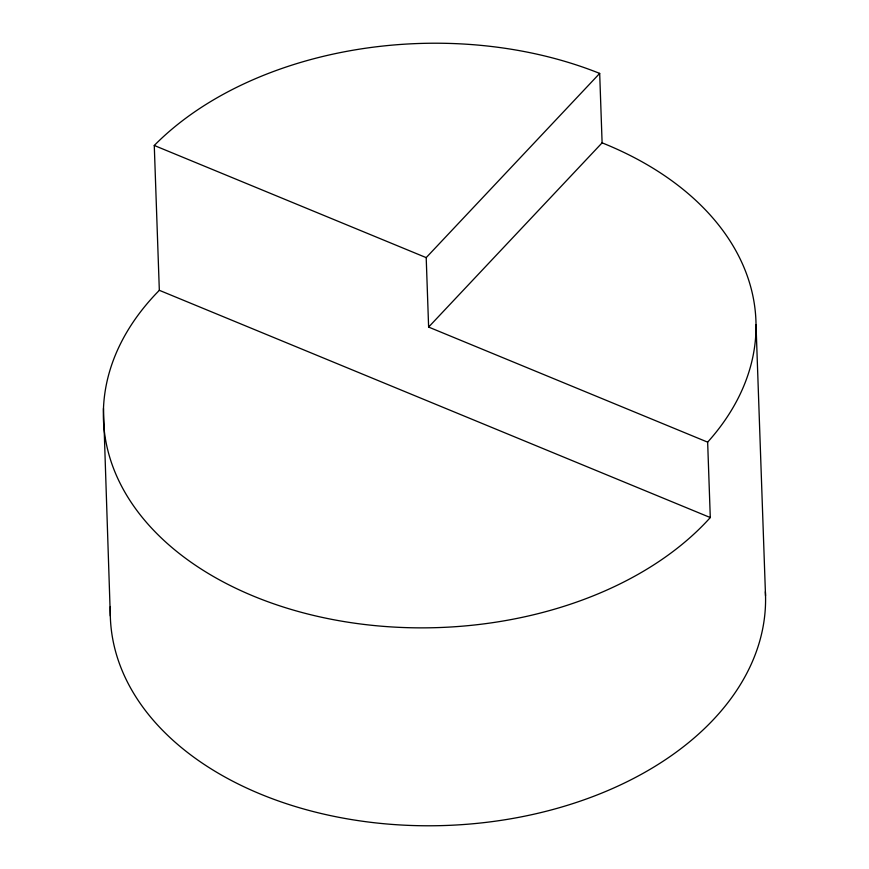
<?xml version="1.0" encoding="UTF-8"?>
<svg xmlns="http://www.w3.org/2000/svg" width="869" height="869" viewBox="0 0 869 869"><rect width="100%" height="100%" fill="white"/><g stroke="black" fill="none" stroke-linecap="round" stroke-linejoin="round"><path stroke-width="1.3" d="M707.648 442.147L428.623 327.07L426.201 257.626L599.686 73.409L602.108 142.842A327.765 219.738 -2 0 1 707.648 442.147L710.288 517.555A327.765 219.738 -2 0 1 256.67 597.427A327.765 219.738 -2 0 1 155.475 294.319L159.331 290.311L154.269 145.471A327.765 219.738 -2 0 1 599.686 73.409M428.623 327.07L602.108 142.842M154.269 145.471L426.201 257.626M159.331 290.311L710.288 517.555M756.019 324.593L765.524 595.776M103.476 408.452L110.32 615.969M765.372 591.746A327.765 219.738 -2 0 1 439.573 825.659A327.765 219.738 -2 0 1 110.374 606.529"/></g></svg>
